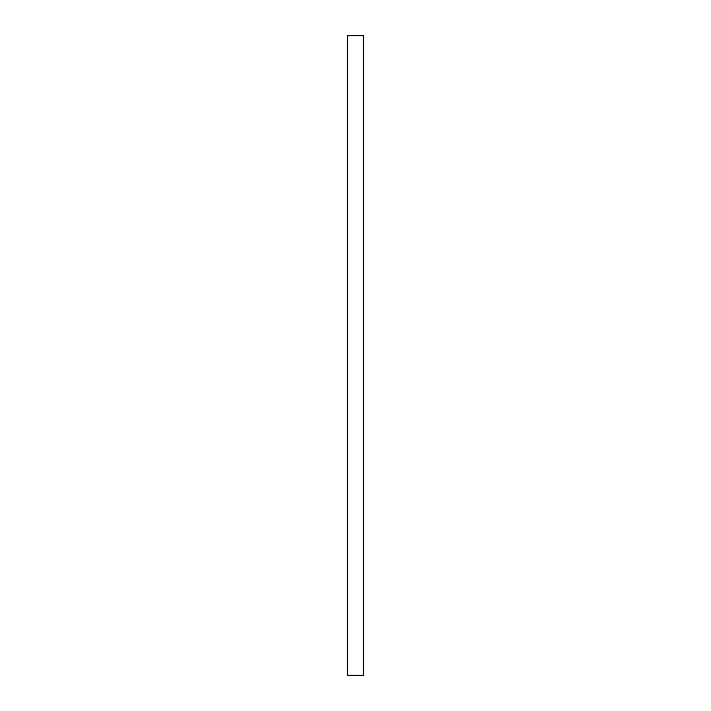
<?xml version="1.0" encoding="UTF-8"?>
<svg xmlns="http://www.w3.org/2000/svg" width="711" height="711" viewBox="0 0 711 711"><rect width="100%" height="100%" fill="white"/><g stroke="black" fill="none" stroke-linecap="round" stroke-linejoin="round"><path stroke-width="1.07" d="M363.499 35.55L347.501 35.55L347.501 675.45L363.499 675.45L363.499 35.55"/></g></svg>
